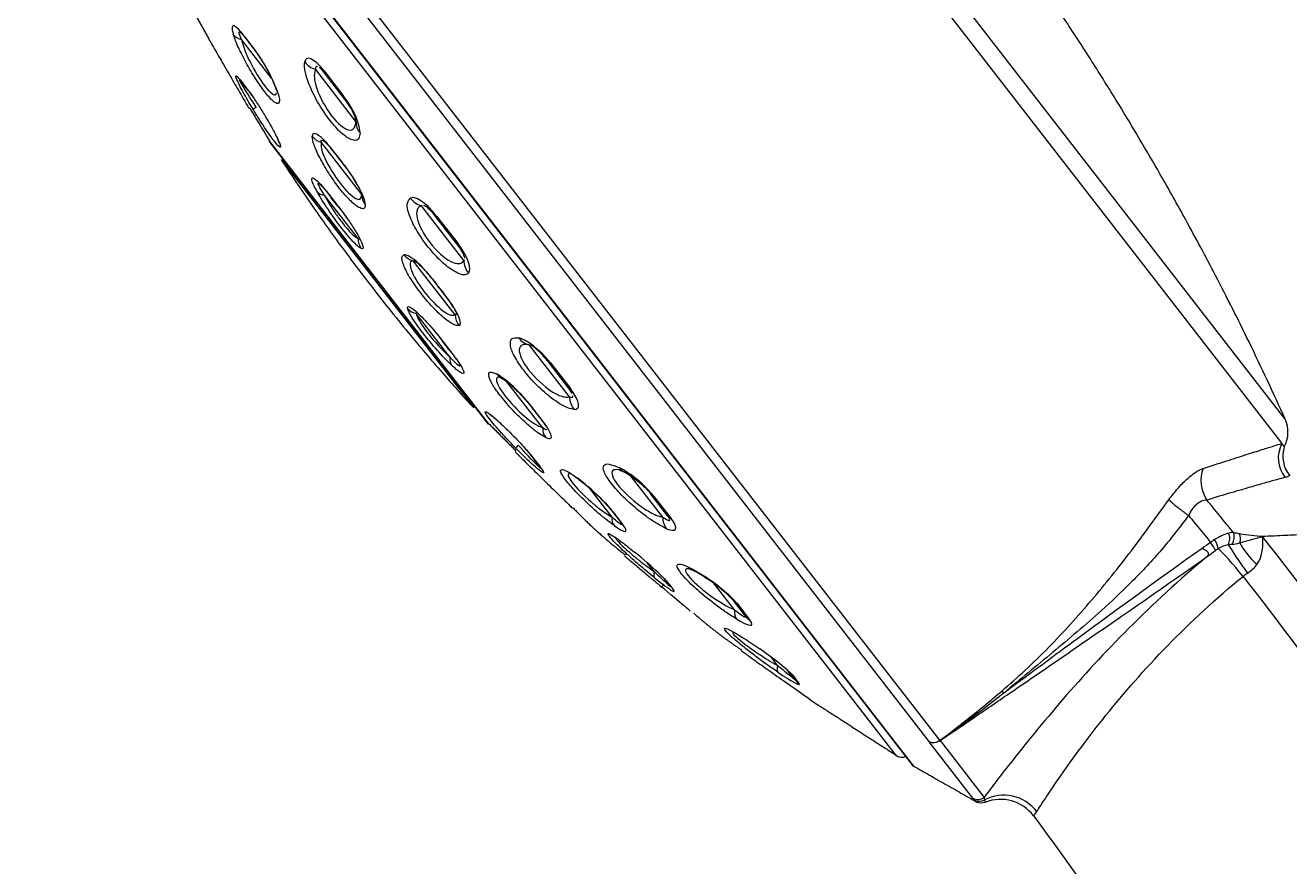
# Model space of a CAD drawing. Extents: x 1488 to 2842, y 0 to 992.
# Drawn here: x 2327 to 2388.6, y 604.9 to 645.9 of the extents above; entities that cross this region are included whole.
import ezdxf

# ---------------------------------------------------------------- set-up
doc = ezdxf.new("R2010")
doc.units = 0
doc.header["$LTSCALE"] = 10
doc.header["$MEASUREMENT"] = 0
doc.layers.add('1', color=7, linetype='CONTINUOUS')

msp = doc.modelspace()

# ---------------------------------------------------------------- linework, layer by layer
at = {"layer": '1', "color": 7, "linetype": 'Continuous', "lineweight": -3}
for p, q in [((2347.472, 678.002), (2388.178, 625.524)), ((2388.345, 626.702), (2348.773, 677.718)), ((2371.538, 611.096), (2327.218, 668.233)), ((2327.037, 667.713), (2371.007, 611.028)), ((2327.944, 664.393), (2349.101, 637.117)), ((2327.995, 664.293), (2370.175, 609.915)), ((2369.434, 610.337), (2328.219, 663.47)), ((2335.963, 645.18), (2335.965, 645.178)), ((2339.023, 643.29), (2337.563, 645.172)), ((2337.886, 645.097), (2337.868, 645.12)), ((2337.937, 644.995), (2337.919, 645.018)), ((2337.937, 644.995), (2337.959, 644.967)), ((2343.128, 641.183), (2341.168, 643.709)), ((2341.567, 643.656), (2342.544, 642.397)), ((2342.558, 642.298), (2341.592, 643.544)), ((2337.553, 643.131), (2337.753, 642.873)), ((2337.806, 642.79), (2337.607, 643.046)), ((2344.245, 633.35), (2338.908, 640.231)), ((2338.934, 640.193), (2349.553, 626.504)), ((2343.416, 637.627), (2341.444, 640.168)), ((2339.489, 639.33), (2348.855, 627.256)), ((2342.302, 639.403), (2342.28, 639.432)), ((2342.316, 639.35), (2342.294, 639.378)), ((2343.234, 635.486), (2341.586, 637.611)), ((2341.91, 637.514), (2342.235, 637.095)), ((2342.249, 637.061), (2341.927, 637.476)), ((2343.425, 637.477), (2343.418, 637.479)), ((2348.371, 634.423), (2346.31, 637.08)), ((2349.101, 637.117), (2370.259, 609.841)), ((2348.034, 635.239), (2347.018, 636.549)), ((2347.051, 636.586), (2348.078, 635.262)), ((2347.955, 631.775), (2345.914, 634.406)), ((2349.583, 626.469), (2344.245, 633.35)), ((2347.186, 633.072), (2347.163, 633.102)), ((2347.213, 633.072), (2347.191, 633.102)), ((2347.711, 629.715), (2346.063, 631.839)), ((2347.666, 630.079), (2347.344, 630.494)), ((2347.373, 630.471), (2347.698, 630.053)), ((2353.514, 627.793), (2351.554, 630.32)), ((2353.459, 628.245), (2352.493, 629.491)), ((2352.585, 629.452), (2353.561, 628.193)), ((2352.203, 626.299), (2350.472, 628.53)), ((2353.459, 628.245), (2353.525, 628.16)), ((2351.887, 627.011), (2351.867, 627.037)), ((2351.956, 626.958), (2351.935, 626.985)), ((2351.986, 624.509), (2351.787, 624.765)), ((2351.854, 624.694), (2352.055, 624.435)), ((2358.052, 621.942), (2356.469, 623.983)), ((2355.586, 621.938), (2354.456, 623.394)), ((2358.304, 621.999), (2357.482, 623.059)), ((2357.627, 622.952), (2358.458, 621.88)), ((2353.644, 622.386), (2353.643, 622.388)), ((2355.757, 622.022), (2355.772, 622.003)), ((2355.787, 621.983), (2355.772, 622.003)), ((2358.304, 621.999), (2358.309, 621.992)), ((2355.889, 621.888), (2355.873, 621.908)), ((2357.647, 619.28), (2357.303, 619.724)), ((2358.19, 618.886), (2358.349, 618.68)), ((2358.358, 618.669), (2358.349, 618.68)), ((2358.481, 618.546), (2358.473, 618.557)), ((2361.542, 617.443), (2360.526, 618.752)), ((2362.093, 617.114), (2361.496, 617.884)), ((2361.684, 617.721), (2362.288, 616.942)), ((2359.376, 617.39), (2359.383, 617.383)), ((2363.642, 614.736), (2363.324, 615.145)), ((2364.457, 614.067), (2364.143, 614.472)), ((2364.36, 614.272), (2364.677, 613.863)), ((2365.398, 612.933), (2365.391, 612.942)), ((2371.011, 611.026), (2371.007, 611.028)), ((2373.145, 608.274), (2371.011, 611.026)), ((2371.49, 611.059), (2371.495, 611.053)), ((2371.546, 611.077), (2373.687, 608.317)), ((2373.742, 608.078), (2373.742, 608.076))]:
    msp.add_line(p, q, dxfattribs=at)
for centre, radius, start, end in [((2339.329, 640.5), 0.5, 212.49849, 217.7995), ((2349.948, 626.81), 0.5, 217.7995, 223.10116), ((2386.978, 626.085), 1.5, 331.57168, 24.28369), ((2389.725, 624.91), 1.5, 162.11647, 219.10342), ((2369.693, 610.764), 0.5, 238.70103, 291.53692), ((2370.412, 610.099), 0.3, 217.7995, 239.28486), ((2374.492, 606.222), 2, 36.67825, 112.01392)]:
    msp.add_arc(centre, radius, start, end, dxfattribs=at)
at = {"layer": '1', "color": 7, "linetype": 'Continuous', "lineweight": -3, "extrusion": (-6.12323e-17, 7.4988e-33, -1)}
msp.add_arc((-2373.555, 608.54), 0.5, 247.98608, 298.57638, dxfattribs=at)
at = {"layer": '1', "color": 7, "linetype": 'Continuous', "lineweight": -3}
for centre, major_axis, ratio, start_param, end_param in [((2337.849, 645.803), (-0.763, -0.24), 0.790647, 0.258383, 0.955246), ((2336.665, 645.566), (-0.632, -0.49), 0.999814, 6.129539, 6.283185), ((2338.569, 645.485), (-0.632, -0.49), 0.601951, 6.04877, 6.283185), ((2341.458, 644.584), (-0.984, 0.179), 0.920519, 0.762673, 1.440702), ((2342.382, 644.157), (-0.79, -0.613), 0.336273, 5.969297, 6.283185), ((2338.239, 643.537), (0.632, 0.49), 0.820215, 2.987946, 3.141593), ((2338.438, 643.28), (-0.632, -0.49), 0.797517, 6.129539, 6.283185), ((2339.973, 643.066), (-0.759, -0.252), 0.768418, 6.253134, 6.575553), ((2343.349, 642.911), (0.79, 0.613), 0.281505, 2.827704, 3.141593), ((2338.785, 642.222), (-0.684, -0.414), 0.069588, 0.056778, 0.698233), ((2344.127, 641.144), (-0.998, 0.063), 0.898066, 0.027091, 0.70512), ((2341.655, 640.896), (-0.799, 0.038), 0.944594, 0.651641, 1.348505), ((2340.087, 640.543), (-0.748, -0.283), 0.920959, 6.24363, 6.510766), ((2342.926, 639.868), (0.632, 0.49), 0.274487, 2.907178, 3.141593), ((2342.948, 639.84), (-0.632, -0.49), 0.272839, 6.04877, 6.283185), ((2341.903, 638.202), (-0.698, -0.391), 0.638772, 0.144702, 0.786157), ((2342.559, 637.967), (0.632, 0.49), 0.327322, 2.987946, 3.141593), ((2344.215, 637.597), (-0.8, -0.014), 0.934499, 6.22356, 6.920424), ((2346.543, 638.029), (-0.51, 0.86), 0.956087, 1.665107, 2.343136), ((2342.881, 637.552), (-0.632, -0.49), 0.290596, 6.129539, 6.283185), ((2347.808, 637.162), (-0.79, -0.613), 0.028793, 5.969297, 6.283185), ((2344.011, 635.485), (0.359, 0.715), 0.963967, 2.019888, 2.661343), ((2348.824, 635.852), (0.79, 0.613), 0.028793, 3.141593, 3.455481), ((2346.087, 635.183), (-0.15, 0.786), 0.970968, 2.0263, 2.723163), ((2349.349, 634.412), (-0.706, 0.708), 0.956087, 0.798457, 1.476486), ((2347.795, 633.592), (0.632, 0.49), 0.091415, 3.141593, 3.376008), ((2347.818, 633.563), (-0.632, -0.49), 0.093121, 0, 0.234415), ((2346.255, 632.592), (-0.782, -0.17), 0.963967, 0.480249, 1.121705), ((2348.736, 631.767), (-0.263, 0.756), 0.974371, 1.233845, 1.930708), ((2351.765, 631.297), (0.188, 0.982), 0.898066, 2.436473, 3.114501), ((2347.976, 630.984), (0.632, 0.49), 0.290596, 3.141593, 3.295239), ((2348.298, 630.569), (-0.632, -0.49), 0.327322, 0, 0.153647), ((2348.363, 629.874), (0.552, 0.579), 0.638772, 2.355436, 2.996891), ((2353.283, 630.104), (-0.79, -0.613), 0.281505, 0, 0.313888), ((2350.545, 629.436), (0.363, 0.713), 0.866208, 2.726411, 3.118255), ((2354.249, 628.858), (0.79, 0.613), 0.336273, 3.141593, 3.455481), ((2354.434, 627.857), (0.071, 0.997), 0.920519, 1.700891, 2.378919), ((2350.178, 627.534), (0.46, 0.655), 0.920959, 2.914012, 3.198367), ((2352.499, 627.527), (0.632, 0.49), 0.444971, 3.141593, 3.376008), ((2352.52, 627.501), (-0.632, -0.49), 0.446505, 0, 0.234415), ((2352.927, 626.365), (0.341, 0.724), 0.882649, 2.049803, 2.746667), ((2351.481, 625.854), (0.572, 0.56), 0.069588, 2.443359, 3.084815), ((2389.492, 624.816), (0.421, -1.44), 0.990409, 3.938422, 5.107345), ((2352.419, 625.255), (0.632, 0.49), 0.797517, 3.141593, 3.295239), ((2352.618, 624.999), (-0.632, -0.49), 0.820215, 0, 0.153647), ((2354.427, 624.431), (0.47, 0.647), 0.644461, 2.929366, 3.225859), ((2356.613, 625.047), (0.439, 0.899), 0.752136, 2.751698, 3.1274), ((2385.529, 623.6), (0.449, -1.431), 0.845009, 3.953017, 5.044547), ((2358.272, 623.672), (-0.79, -0.613), 0.564247, 0, 0.313888), ((2354.192, 622.969), (0.632, 0.49), 0.999814, 3.141593, 3.295239), ((2356.404, 622.493), (0.632, 0.49), 0.738431, 3.141593, 3.376008), ((2359.094, 622.612), (0.79, 0.613), 0.610836, 3.141593, 3.455481), ((2356.22, 622.12), (0.464, 0.651), 0.67172, 2.272821, 2.969684), ((2356.419, 622.474), (-0.632, -0.49), 0.739586, 0, 0.234415), ((2358.883, 622.12), (0.4, 0.917), 0.794845, 2.089679, 2.767708), ((2384.814, 620.772), (0.25, -0.433), 0.241791, 0.465728, 1.609611), ((2385.311, 620.939), (0.022, -0.5), 0.658101, 0.827819, 2.023829), ((2385.486, 620.925), (-0.108, -0.488), 0.728057, 1.102948, 2.311081), ((2385.784, 620.856), (-0.086, -0.493), 0.754515, 1.387842, 2.281452), ((2386.168, 618.974), (-1.26, 1.553), 0.07539, 4.709308, 5.830934), ((2386.595, 619.302), (-1.171, 1.621), 0.059104, 0.58893, 1.575202), ((2387.533, 620.088), (-1.467, 1.359), 0.361279, 0.764358, 1.515616), ((2358.17, 619.605), (0.503, 0.622), 0.370072, 2.384959, 3.081822), ((2360.613, 619.89), (0.531, 0.847), 0.532582, 2.913526, 3.209486), ((2358.516, 619.16), (0.513, 0.614), 0.018443, 2.467967, 3.16483), ((2358.516, 619.16), (0.513, 0.614), 0.018443, 2.467967, 3.16483), ((2358.981, 619.17), (0.632, 0.49), 0.932162, 3.141593, 3.376008), ((2358.99, 619.16), (-0.632, -0.49), 0.932781, 0, 0.234415), ((2362.286, 618.497), (-0.79, -0.613), 0.791757, 0, 0.313888), ((2362.262, 617.764), (0.516, 0.857), 0.591366, 2.274383, 2.952412), ((2362.883, 617.727), (0.79, 0.613), 0.825606, 3.141593, 3.455481), ((2364.24, 615.215), (0.563, 0.827), 0.329999, 2.392717, 3.070746), ((2364.933, 615.085), (-0.79, -0.613), 0.941765, 0, 0.313888), ((2365.247, 614.68), (0.79, 0.613), 0.95956, 3.141593, 3.455481), ((2364.623, 614.721), (0.578, 0.816), 0.03633, 2.96891, 3.166156), ((2372.856, 611.925), (0.095, -0.121), 0.06588, 3.583979, 4.233587), ((2371.259, 611.451), (-0.395, -0.306), 0.902957, 0.411505, 1.57674), ((2371.262, 611.45), (-0.395, -0.306), 0.902957, 0.411549, 1.45248), ((2340.618, 650.42), (43.775, 33.955), 0.902958, 4.717243, 4.718332), ((2374.694, 606.461), (-1.615, 1.179), 0.972943, 4.421123, 5.84877), ((2373.385, 608.712), (0.395, 0.306), 0.995323, 3.553142, 4.703662), ((2373.466, 608.625), (0.344, 0.362), 0.994828, 3.402967, 4.41939)]:
    msp.add_ellipse(centre, major_axis=major_axis, ratio=ratio, start_param=start_param, end_param=end_param, dxfattribs=at)
for points, knots in [([(2388.345, 626.702), (2387.776, 627.964), (2386.675, 630.309), (2385.048, 633.537), (2383.598, 636.247), (2382.352, 638.467), (2381.261, 640.338), (2380.18, 642.131), (2379.021, 643.988), (2377.692, 646.042), (2376.098, 648.409), (2374.055, 651.298), (2372.474, 653.405), (2371.582, 654.555)], [0, 0, 0, 0, 0.127492, 0.238457, 0.332806, 0.410489, 0.472843, 0.532186, 0.603305, 0.674314, 0.75745, 0.866048, 1, 1, 1, 1]), ([(2337.868, 645.12), (2337.739, 645.286), (2337.609, 645.455), (2337.38, 645.711), (2337.283, 645.796), (2337.079, 645.889), (2337.062, 645.728), (2337.159, 645.418)], [0, 0, 0, 0, 0.25, 0.25, 0.5, 0.5, 1, 1, 1, 1]), ([(2339.301, 642.656), (2339.337, 642.538), (2339.406, 642.309), (2339.408, 642.11), (2339.321, 642.027), (2339.107, 642.13), (2338.702, 642.593), (2338.233, 643.257), (2337.778, 644.037), (2337.374, 644.823), (2337.232, 645.217), (2337.159, 645.418)], [0, 0, 0, 0, 0.087607, 0.169371, 0.250856, 0.377447, 0.501128, 0.621802, 0.747777, 0.872041, 1, 1, 1, 1]), ([(2337.563, 645.172), (2337.451, 645.408), (2337.406, 645.557), (2337.462, 645.546), (2337.468, 645.543), (2337.475, 645.539)], [0, 0, 0, 0, 0.910021, 0.910021, 1, 1, 1, 1]), ([(2337.475, 645.539), (2337.504, 645.523), (2337.548, 645.48), (2337.686, 645.32), (2337.791, 645.184), (2337.919, 645.018)], [0, 0, 0, 0, 0.445139, 0.445139, 1, 1, 1, 1]), ([(2335.965, 645.178), (2335.977, 645.159), (2336, 645.123), (2336.176, 644.824), (2336.485, 644.292), (2336.855, 643.654), (2337.186, 643.084), (2337.332, 642.831), (2337.404, 642.707)], [0, 0, 0, 0, 0.178327, 0.339125, 0.500023, 0.752204, 0.878517, 1, 1, 1, 1]), ([(2337.563, 645.172), (2337.584, 645.079), (2337.652, 644.784), (2337.991, 643.972), (2338.462, 643.204), (2338.919, 642.614), (2339.18, 642.406), (2339.258, 642.527), (2339.265, 642.576)], [0, 0, 0, 0, 0.097099, 0.305185, 0.602436, 0.603236, 0.900981, 1, 1, 1, 1]), ([(2339.301, 642.656), (2339.194, 642.98), (2338.973, 643.447), (2338.571, 644.137), (2338.427, 644.362), (2338.147, 644.761), (2338.016, 644.929), (2337.886, 645.097)], [0, 0, 0, 0, 0.5, 0.5, 0.75, 0.75, 1, 1, 1, 1]), ([(2337.921, 645.018), (2338.049, 644.861), (2338.241, 644.602), (2338.509, 644.207), (2338.695, 643.908), (2338.862, 643.61), (2339.056, 643.227), (2339.158, 642.98), (2339.208, 642.83)], [0, 0, 0, 0, 0.266623, 0.392615, 0.515594, 0.636826, 0.757699, 1, 1, 1, 1]), ([(2343.33, 640.611), (2343.316, 640.52), (2343.288, 640.345), (2343.134, 640.246), (2342.864, 640.291), (2342.444, 640.556), (2341.857, 641.216), (2341.287, 642.046), (2340.875, 642.885), (2340.617, 643.633), (2340.628, 643.933), (2340.633, 644.088)], [0, 0, 0, 0, 0.087456, 0.169153, 0.25014, 0.377375, 0.499739, 0.622279, 0.749894, 0.871256, 1, 1, 1, 1]), ([(2341.168, 643.709), (2341.151, 643.674), (2341.104, 643.576), (2341.088, 643.296), (2341.215, 642.644), (2341.646, 641.844), (2342.24, 641.078), (2342.738, 640.681), (2343.022, 640.804), (2343.109, 640.992), (2343.123, 641.132), (2343.128, 641.183)], [0, 0, 0, 0, 0.046355, 0.127416, 0.254336, 0.50001, 0.500136, 0.746142, 0.872777, 0.954138, 1, 1, 1, 1]), ([(2341.257, 643.862), (2341.211, 643.878), (2341.16, 643.858), (2341.165, 643.752), (2341.168, 643.709)], [0, 0, 0, 0, 0.602963, 1, 1, 1, 1]), ([(2341.592, 643.544), (2341.536, 643.612), (2341.451, 643.715), (2341.38, 643.781), (2341.358, 643.799)], [0, 0, 0, 0, 0.664787, 1, 1, 1, 1]), ([(2338.103, 641.806), (2338.022, 641.942), (2337.853, 642.223), (2337.56, 642.746), (2337.29, 643.277), (2337.241, 643.509), (2337.446, 643.261), (2337.553, 643.131)], [0, 0, 0, 0, 0.121003, 0.24993, 0.500418, 0.740079, 1, 1, 1, 1]), ([(2338.279, 641.874), (2337.996, 642.301), (2337.723, 642.734), (2337.498, 643.12), (2337.455, 643.202), (2337.459, 643.231), (2337.508, 643.174), (2337.607, 643.046)], [0, 0, 0, 0, 0.5, 0.5, 0.75, 0.75, 1, 1, 1, 1]), ([(2337.404, 642.707), (2337.481, 642.574), (2337.632, 642.313), (2337.85, 641.936), (2337.918, 641.819), (2337.918, 641.819), (2337.918, 641.819)], [0, 0, 0, 0, 0.26018, 0.505794, 0.999067, 1, 1, 1, 1]), ([(2337.753, 642.873), (2337.848, 642.747), (2338.029, 642.507), (2338.377, 641.987), (2338.785, 641.328), (2339.121, 640.734), (2339.332, 640.317), (2339.389, 640.179), (2339.417, 640.112)], [0, 0, 0, 0, 0.178327, 0.339125, 0.500023, 0.752204, 0.878517, 1, 1, 1, 1]), ([(2337.791, 642.81), (2337.855, 642.727), (2337.99, 642.547), (2338.148, 642.324), (2338.226, 642.209)], [0, 0, 0, 0, 0.515527, 1, 1, 1, 1]), ([(2339.417, 640.112), (2339.437, 640.052), (2339.476, 639.936), (2339.43, 639.9), (2339.19, 640.159), (2338.778, 640.74), (2338.396, 641.328), (2338.203, 641.644), (2338.103, 641.806)], [0, 0, 0, 0, 0.130106, 0.252927, 0.499594, 0.746402, 0.869479, 1, 1, 1, 1]), ([(2343.128, 641.183), (2343.125, 641.225), (2343.12, 641.332), (2343.006, 641.613), (2342.802, 641.969), (2342.63, 642.201), (2342.558, 642.298)], [0, 0, 0, 0, 0.200427, 0.49953, 0.790892, 1, 1, 1, 1]), ([(2339.236, 640.503), (2339.236, 640.503), (2339.275, 640.421), (2339.305, 640.351), (2339.328, 640.292)], [0, 0, 0, 0, 0.000115, 1, 1, 1, 1]), ([(2342.28, 639.432), (2342.126, 639.631), (2341.967, 639.836), (2341.662, 640.19), (2341.517, 640.338), (2341.153, 640.637), (2341.007, 640.642), (2340.998, 640.468)], [0, 0, 0, 0, 0.25, 0.25, 0.5, 0.5, 1, 1, 1, 1]), ([(2343.58, 637.14), (2343.573, 637.076), (2343.561, 636.952), (2343.43, 636.925), (2343.191, 637.038), (2342.813, 637.352), (2342.286, 637.973), (2341.761, 638.709), (2341.346, 639.437), (2341.041, 640.096), (2341.013, 640.343), (2340.998, 640.468)], [0, 0, 0, 0, 0.087607, 0.169371, 0.250856, 0.377447, 0.501128, 0.621802, 0.747777, 0.872041, 1, 1, 1, 1]), ([(2341.444, 640.168), (2341.436, 640.113), (2341.41, 639.94), (2341.609, 639.307), (2342.082, 638.537), (2342.633, 637.826), (2343.039, 637.436), (2343.358, 637.367), (2343.393, 637.528), (2343.416, 637.627)], [0, 0, 0, 0, 0.080562, 0.253207, 0.499831, 0.500495, 0.747529, 0.843295, 1, 1, 1, 1]), ([(2341.49, 640.283), (2341.517, 640.273), (2341.554, 640.247), (2341.672, 640.142), (2341.766, 640.04), (2341.999, 639.759), (2342.139, 639.578), (2342.294, 639.378)], [0, 0, 0, 0, 0.248031, 0.248031, 0.624016, 0.624016, 1, 1, 1, 1]), ([(2339.489, 639.33), (2340.032, 638.498), (2341.064, 636.971), (2342.554, 634.901), (2343.494, 633.661), (2343.927, 633.103)], [0, 0, 0, 0, 0.389678, 0.722924, 1, 1, 1, 1]), ([(2343.58, 637.14), (2343.576, 637.33), (2343.435, 637.695), (2343.069, 638.337), (2342.924, 638.564), (2342.616, 638.999), (2342.459, 639.201), (2342.302, 639.403)], [0, 0, 0, 0, 0.5, 0.5, 0.75, 0.75, 1, 1, 1, 1]), ([(2342.316, 639.35), (2342.474, 639.146), (2342.628, 638.948), (2342.903, 638.575), (2343.022, 638.401), (2343.121, 638.244), (2343.124, 638.24), (2343.127, 638.235)], [0, 0, 0, 0, 0.492929, 0.492929, 0.985859, 0.985859, 1, 1, 1, 1]), ([(2341.248, 637.751), (2341.193, 637.853), (2341.08, 638.064), (2340.962, 638.36), (2340.979, 638.521), (2341.33, 638.238), (2341.711, 637.762), (2341.91, 637.514)], [0, 0, 0, 0, 0.121003, 0.24993, 0.500418, 0.740079, 1, 1, 1, 1]), ([(2341.306, 638.192), (2341.336, 638.179), (2341.397, 638.122), (2341.595, 637.899), (2341.745, 637.711), (2341.927, 637.476)], [0, 0, 0, 0, 0.462834, 0.462834, 1, 1, 1, 1]), ([(2343.374, 635.011), (2343.322, 635.043), (2343.222, 635.106), (2342.912, 635.411), (2342.402, 636.018), (2341.856, 636.771), (2341.474, 637.359), (2341.325, 637.618), (2341.248, 637.751)], [0, 0, 0, 0, 0.130106, 0.252927, 0.499594, 0.746402, 0.869479, 1, 1, 1, 1]), ([(2341.586, 637.611), (2341.666, 637.463), (2341.82, 637.178), (2342.14, 636.693), (2342.512, 636.181), (2342.952, 635.667), (2343.137, 635.549), (2343.234, 635.486)], [0, 0, 0, 0, 0.179168, 0.347393, 0.501625, 0.737142, 1, 1, 1, 1]), ([(2348.608, 633.807), (2348.552, 633.77), (2348.443, 633.699), (2348.168, 633.756), (2347.769, 633.968), (2347.222, 634.396), (2346.778, 634.904), (2346.383, 635.413), (2346, 635.971), (2345.689, 636.681), (2345.575, 637.241), (2345.706, 637.387), (2345.773, 637.462)], [0, 0, 0, 0, 0.087458, 0.169158, 0.250147, 0.37738, 0.499751, 0.500394, 0.622942, 0.750385, 0.871489, 1, 1, 1, 1]), ([(2342.235, 637.095), (2342.376, 636.91), (2342.643, 636.558), (2343.017, 636.004), (2343.344, 635.451), (2343.487, 635.105), (2343.472, 634.979), (2343.406, 635), (2343.374, 635.011)], [0, 0, 0, 0, 0.178327, 0.339125, 0.500023, 0.752204, 0.878517, 1, 1, 1, 1]), ([(2346.31, 637.08), (2346.276, 637.066), (2346.182, 637.029), (2346.074, 636.868), (2346.054, 636.405), (2346.424, 635.684), (2347.048, 634.879), (2347.656, 634.341), (2348.108, 634.247), (2348.291, 634.311), (2348.35, 634.393), (2348.371, 634.423)], [0, 0, 0, 0, 0.046355, 0.127416, 0.254336, 0.50001, 0.500136, 0.746142, 0.872777, 0.954138, 1, 1, 1, 1]), ([(2347.018, 636.549), (2346.948, 636.635), (2346.781, 636.839), (2346.579, 637.021), (2346.47, 637.085), (2346.434, 637.098)], [0, 0, 0, 0, 0.303083, 0.72806, 1, 1, 1, 1]), ([(2348.42, 634.539), (2348.415, 634.577), (2348.381, 634.698), (2348.256, 634.938), (2348.099, 635.151), (2348.034, 635.239)], [0, 0, 0, 0, 0.269795, 0.694903, 1, 1, 1, 1]), ([(2348.14, 631.261), (2348.088, 631.257), (2347.986, 631.247), (2347.726, 631.386), (2347.356, 631.669), (2346.854, 632.143), (2346.243, 632.868), (2345.685, 633.662), (2345.414, 634.242), (2345.328, 634.617), (2345.421, 634.677), (2345.468, 634.707)], [0, 0, 0, 0, 0.087565, 0.16929, 0.250736, 0.377265, 0.500887, 0.639925, 0.78603, 0.891403, 1, 1, 1, 1]), ([(2347.191, 633.102), (2347.03, 633.308), (2346.865, 633.522), (2346.523, 633.924), (2346.347, 634.112), (2345.86, 634.569), (2345.592, 634.731), (2345.468, 634.707)], [0, 0, 0, 0, 0.25, 0.25, 0.5, 0.5, 1, 1, 1, 1]), ([(2345.914, 634.406), (2345.872, 634.394), (2345.742, 634.355), (2345.751, 633.968), (2346.151, 633.291), (2346.722, 632.555), (2347.217, 632.05), (2347.725, 631.737), (2347.867, 631.761), (2347.955, 631.775)], [0, 0, 0, 0, 0.080562, 0.253207, 0.499831, 0.500495, 0.747529, 0.843295, 1, 1, 1, 1]), ([(2345.956, 634.408), (2346.026, 634.389), (2346.153, 634.292), (2346.436, 634.001), (2346.563, 633.856), (2346.845, 633.511), (2347.001, 633.31), (2347.163, 633.102)], [0, 0, 0, 0, 0.443294, 0.443294, 0.721647, 0.721647, 1, 1, 1, 1]), ([(2343.927, 633.103), (2344.533, 632.321), (2345.683, 630.885), (2347.335, 628.942), (2348.375, 627.78), (2348.855, 627.256)], [0, 0, 0, 0, 0.388064, 0.721562, 1, 1, 1, 1]), ([(2347.186, 633.072), (2347.348, 632.862), (2347.496, 632.672), (2347.74, 632.339), (2347.834, 632.198), (2347.971, 631.962), (2348.006, 631.874), (2348.008, 631.824)], [0, 0, 0, 0, 0.320135, 0.320135, 0.64027, 0.64027, 1, 1, 1, 1]), ([(2348.14, 631.261), (2348.253, 631.301), (2348.222, 631.523), (2347.954, 632.04), (2347.829, 632.24), (2347.538, 632.655), (2347.376, 632.863), (2347.213, 633.072)], [0, 0, 0, 0, 0.5, 0.5, 0.75, 0.75, 1, 1, 1, 1]), ([(2345.637, 632.093), (2345.636, 632.126), (2345.633, 632.194), (2345.762, 632.171), (2346.093, 631.928), (2346.741, 631.262), (2347.157, 630.742), (2347.373, 630.471)], [0, 0, 0, 0, 0.121003, 0.24993, 0.500418, 0.740079, 1, 1, 1, 1]), ([(2347.763, 629.352), (2347.653, 629.46), (2347.44, 629.668), (2346.967, 630.183), (2346.373, 630.899), (2345.91, 631.545), (2345.692, 631.922), (2345.656, 632.035), (2345.637, 632.093)], [0, 0, 0, 0, 0.130106, 0.252927, 0.499594, 0.746402, 0.869479, 1, 1, 1, 1]), ([(2346.063, 631.839), (2346.08, 631.773), (2346.113, 631.643), (2346.328, 631.293), (2346.659, 630.834), (2347.17, 630.229), (2347.524, 629.892), (2347.711, 629.715)], [0, 0, 0, 0, 0.179168, 0.347393, 0.501625, 0.737142, 1, 1, 1, 1]), ([(2353.748, 627.181), (2353.65, 627.198), (2353.46, 627.231), (2353.077, 627.428), (2352.574, 627.774), (2351.937, 628.317), (2351.276, 629.073), (2350.779, 629.809), (2350.608, 630.338), (2350.669, 630.674), (2350.921, 630.663), (2351.051, 630.658)], [0, 0, 0, 0, 0.087456, 0.169153, 0.25014, 0.377375, 0.499739, 0.622279, 0.749894, 0.871256, 1, 1, 1, 1]), ([(2347.666, 630.079), (2347.847, 629.845), (2347.991, 629.654), (2348.158, 629.407), (2348.198, 629.333), (2348.204, 629.299)], [0, 0, 0, 0, 0.538648, 0.538648, 1, 1, 1, 1]), ([(2347.698, 630.053), (2347.83, 629.878), (2348.081, 629.547), (2348.325, 629.161), (2348.42, 628.906), (2348.287, 628.917), (2348.025, 629.111), (2347.849, 629.273), (2347.763, 629.352)], [0, 0, 0, 0, 0.178327, 0.339125, 0.500023, 0.752204, 0.878517, 1, 1, 1, 1]), ([(2351.554, 630.32), (2351.503, 630.328), (2351.364, 630.349), (2351.16, 630.311), (2350.972, 630.066), (2351.232, 629.484), (2351.826, 628.719), (2352.495, 628.103), (2353.095, 627.818), (2353.37, 627.764), (2353.476, 627.785), (2353.514, 627.793)], [0, 0, 0, 0, 0.046355, 0.127416, 0.254336, 0.50001, 0.500136, 0.746142, 0.872777, 0.954138, 1, 1, 1, 1]), ([(2352.493, 629.491), (2352.417, 629.584), (2352.235, 629.808), (2351.94, 630.096), (2351.721, 630.257), (2351.629, 630.294), (2351.604, 630.303)], [0, 0, 0, 0, 0.226858, 0.544954, 0.873301, 1, 1, 1, 1]), ([(2352.366, 625.813), (2352.27, 625.865), (2352.084, 625.964), (2351.718, 626.24), (2351.253, 626.644), (2350.683, 627.206), (2350.12, 627.873), (2349.705, 628.468), (2349.562, 628.844), (2349.609, 629.05), (2349.844, 628.957), (2349.964, 628.91)], [0, 0, 0, 0, 0.087607, 0.169371, 0.250856, 0.377447, 0.501128, 0.621802, 0.747777, 0.872041, 1, 1, 1, 1]), ([(2351.935, 626.985), (2351.791, 627.171), (2351.642, 627.364), (2351.305, 627.758), (2351.119, 627.959), (2350.565, 628.503), (2350.2, 628.79), (2349.964, 628.91)], [0, 0, 0, 0, 0.25, 0.25, 0.5, 0.5, 1, 1, 1, 1]), ([(2350.118, 628.743), (2350.015, 628.756), (2349.869, 628.651), (2350.119, 628.175), (2350.633, 627.513), (2351.158, 626.969), (2351.811, 626.47), (2352.053, 626.364), (2352.203, 626.299)], [0, 0, 0, 0, 0.169733, 0.443924, 0.444662, 0.719309, 0.825779, 1, 1, 1, 1]), ([(2350.211, 628.722), (2350.193, 628.727), (2350.161, 628.736), (2350.131, 628.742), (2350.118, 628.743)], [0, 0, 0, 0, 0.513755, 1, 1, 1, 1]), ([(2350.162, 628.734), (2350.266, 628.68), (2350.444, 628.559), (2350.731, 628.315), (2350.961, 628.096), (2351.199, 627.848), (2351.523, 627.48), (2351.742, 627.207), (2351.881, 627.021)], [0, 0, 0, 0, 0.239123, 0.359362, 0.480082, 0.603088, 0.729915, 1, 1, 1, 1]), ([(2353.649, 627.955), (2353.636, 627.98), (2353.59, 628.065), (2353.511, 628.173), (2353.459, 628.245)], [0, 0, 0, 0, 0.333837, 1, 1, 1, 1]), ([(2351.113, 627.965), (2351.212, 627.852), (2351.317, 627.73), (2351.57, 627.42), (2351.721, 627.225), (2351.867, 627.037)], [0, 0, 0, 0, 0.417864, 0.417864, 1, 1, 1, 1]), ([(2353.514, 627.793), (2353.555, 627.78), (2353.656, 627.748), (2353.688, 627.793), (2353.684, 627.841)], [0, 0, 0, 0, 0.401743, 1, 1, 1, 1]), ([(2350.908, 625.298), (2350.776, 625.434), (2350.519, 625.699), (2350.045, 626.215), (2349.584, 626.759), (2349.392, 627.057), (2349.438, 627.092), (2349.541, 627.026), (2349.594, 626.992)], [0, 0, 0, 0, 0.130106, 0.252927, 0.499594, 0.746402, 0.869479, 1, 1, 1, 1]), ([(2349.594, 626.992), (2349.652, 626.948), (2349.773, 626.857), (2350.127, 626.545), (2350.679, 626.016), (2351.408, 625.245), (2351.702, 624.883), (2351.854, 624.694)], [0, 0, 0, 0, 0.121003, 0.24993, 0.500418, 0.740079, 1, 1, 1, 1]), ([(2351.887, 627.011), (2352.033, 626.823), (2352.156, 626.665), (2352.297, 626.468), (2352.337, 626.406), (2352.366, 626.357)], [0, 0, 0, 0, 0.629153, 0.629153, 1, 1, 1, 1]), ([(2352.366, 625.813), (2352.593, 625.706), (2352.688, 625.765), (2352.565, 626.096), (2352.48, 626.245), (2352.246, 626.584), (2352.101, 626.771), (2351.956, 626.958)], [0, 0, 0, 0, 0.5, 0.5, 0.75, 0.75, 1, 1, 1, 1]), ([(2349.746, 626.861), (2349.798, 626.825), (2349.858, 626.778), (2349.928, 626.72), (2349.928, 626.72)], [0, 0, 0, 0, 0.999956, 1, 1, 1, 1]), ([(2350.875, 625.115), (2350.875, 625.115), (2350.971, 625.022), (2351.281, 624.716), (2351.497, 624.505), (2351.607, 624.396)], [0, 0, 0, 0, 0.492595, 0.738852, 1, 1, 1, 1]), ([(2352.055, 624.435), (2352.128, 624.338), (2352.265, 624.153), (2352.273, 624.072), (2352.076, 624.193), (2351.687, 624.534), (2351.25, 624.952), (2351.021, 625.184), (2350.908, 625.298)], [0, 0, 0, 0, 0.178327, 0.339125, 0.500023, 0.752204, 0.878517, 1, 1, 1, 1]), ([(2351.986, 624.509), (2352.084, 624.382), (2352.128, 624.32), (2352.099, 624.323), (2352.03, 624.385), (2351.715, 624.697), (2351.36, 625.072), (2351.018, 625.451)], [0, 0, 0, 0, 0.25, 0.25, 0.5, 0.5, 1, 1, 1, 1]), ([(2351.329, 625.317), (2351.421, 625.212), (2351.597, 625.004), (2351.738, 624.829), (2351.803, 624.746)], [0, 0, 0, 0, 0.481906, 1, 1, 1, 1]), ([(2384.343, 624.31), (2384.738, 624.438), (2385.519, 624.689), (2386.47, 624.992), (2387.236, 625.234), (2387.824, 625.417), (2388.06, 625.489), (2388.178, 625.524)], [0, 0, 0, 0, 0.208256, 0.411317, 0.610219, 0.806062, 1, 1, 1, 1]), ([(2358.245, 621.383), (2358.11, 621.448), (2357.849, 621.574), (2357.38, 621.88), (2356.808, 622.315), (2356.133, 622.908), (2355.524, 623.596), (2355.147, 624.178), (2355.15, 624.482), (2355.4, 624.575), (2355.764, 624.42), (2355.951, 624.341)], [0, 0, 0, 0, 0.087456, 0.169153, 0.25014, 0.377375, 0.499739, 0.622279, 0.749894, 0.871256, 1, 1, 1, 1]), ([(2351.607, 624.396), (2351.709, 624.297), (2351.918, 624.091), (2352.389, 623.629), (2352.985, 623.043), (2353.548, 622.487), (2353.61, 622.422), (2353.643, 622.388)], [0, 0, 0, 0, 0.121003, 0.24993, 0.500418, 0.740079, 1, 1, 1, 1]), ([(2355.687, 621.532), (2355.556, 621.629), (2355.301, 621.816), (2354.866, 622.182), (2354.356, 622.644), (2353.784, 623.208), (2353.313, 623.757), (2353.048, 624.157), (2353.101, 624.282), (2353.353, 624.223), (2353.702, 623.984), (2353.879, 623.863)], [0, 0, 0, 0, 0.087607, 0.169371, 0.250856, 0.377447, 0.501128, 0.621802, 0.747777, 0.872041, 1, 1, 1, 1]), ([(2353.566, 624.047), (2353.543, 624.052), (2353.397, 624.059), (2353.451, 623.88), (2353.838, 623.381), (2354.332, 622.877), (2355.062, 622.278), (2355.385, 622.068), (2355.586, 621.938)], [0, 0, 0, 0, 0.048852, 0.362963, 0.363809, 0.678442, 0.800414, 1, 1, 1, 1]), ([(2355.873, 621.908), (2355.764, 622.048), (2355.652, 622.194), (2355.364, 622.526), (2355.191, 622.71), (2354.632, 623.26), (2354.207, 623.624), (2353.879, 623.863)], [0, 0, 0, 0, 0.25, 0.25, 0.5, 0.5, 1, 1, 1, 1]), ([(2355.911, 624.243), (2355.782, 624.264), (2355.486, 624.246), (2355.601, 623.853), (2356.106, 623.201), (2356.782, 622.576), (2357.494, 622.147), (2357.848, 621.99), (2357.998, 621.955), (2358.052, 621.942)], [0, 0, 0, 0, 0.14528, 0.426884, 0.427029, 0.709015, 0.854171, 0.947431, 1, 1, 1, 1]), ([(2355.997, 624.226), (2355.967, 624.233), (2355.939, 624.238), (2355.911, 624.243), (2355.911, 624.243)], [0, 0, 0, 0, 0.993424, 1, 1, 1, 1]), ([(2356.158, 624.156), (2356.261, 624.106), (2356.474, 623.98), (2356.836, 623.713), (2357.203, 623.381), (2357.411, 623.149), (2357.511, 623.026)], [0, 0, 0, 0, 0.252254, 0.50235, 0.747913, 1, 1, 1, 1]), ([(2382.683, 622.79), (2382.822, 622.975), (2383.1, 623.342), (2383.543, 623.793), (2383.974, 624.148), (2384.221, 624.256), (2384.343, 624.31)], [0, 0, 0, 0, 0.255199, 0.507298, 0.755172, 1, 1, 1, 1]), ([(2388.338, 623.877), (2388.226, 623.847), (2387.999, 623.785), (2387.433, 623.63), (2386.68, 623.416), (2385.728, 623.137), (2384.936, 622.897), (2384.532, 622.775)], [0, 0, 0, 0, 0.186365, 0.379415, 0.579269, 0.786065, 1, 1, 1, 1]), ([(2388.561, 623.964), (2388.553, 623.958), (2388.538, 623.946), (2388.405, 623.9), (2388.338, 623.877)], [0, 0, 0, 0, 0.499971, 1, 1, 1, 1]), ([(2353.985, 623.766), (2354.141, 623.652), (2354.382, 623.46), (2354.726, 623.155), (2354.978, 622.913), (2355.218, 622.666), (2355.516, 622.332), (2355.694, 622.113), (2355.794, 621.977)], [0, 0, 0, 0, 0.244402, 0.365804, 0.486757, 0.609126, 0.734486, 1, 1, 1, 1]), ([(2355.266, 622.633), (2355.312, 622.579), (2355.357, 622.525), (2355.536, 622.307), (2355.662, 622.145), (2355.772, 622.003)], [0, 0, 0, 0, 0.247307, 0.247307, 1, 1, 1, 1]), ([(2374.566, 613.501), (2374.938, 613.826), (2375.715, 614.503), (2377.19, 615.951), (2378.595, 617.498), (2379.909, 619.092), (2381.179, 620.713), (2382.082, 621.959), (2382.683, 622.79)], [0, 0, 0, 0, 0.120079, 0.250381, 0.501072, 0.626288, 0.751115, 1, 1, 1, 1]), ([(2384.532, 622.775), (2384.448, 622.764), (2384.288, 622.743), (2384.031, 622.585), (2383.803, 622.343), (2383.695, 622.132), (2383.641, 622.024)], [0, 0, 0, 0, 0.274281, 0.516803, 0.755173, 1, 1, 1, 1]), ([(2385.821, 621.196), (2385.71, 621.333), (2385.6, 621.47), (2385.275, 621.87), (2385.06, 622.134), (2384.74, 622.523), (2384.637, 622.649), (2384.532, 622.775)], [0, 0, 0, 0, 0.259237, 0.259237, 0.759351, 0.759351, 1, 1, 1, 1]), ([(2358.052, 621.942), (2358.113, 621.904), (2358.263, 621.81), (2358.4, 621.768), (2358.419, 621.836), (2358.338, 621.951), (2358.304, 621.999)], [0, 0, 0, 0, 0.200427, 0.49953, 0.790892, 1, 1, 1, 1]), ([(2383.641, 622.024), (2383.184, 621.425), (2382.304, 620.271), (2380.853, 618.758), (2379.498, 617.481), (2378.229, 616.373), (2377.037, 615.371), (2375.838, 614.384), (2375.047, 613.72), (2374.651, 613.388)], [0, 0, 0, 0, 0.180769, 0.347878, 0.502293, 0.627441, 0.75204, 0.876133, 1, 1, 1, 1]), ([(2383.641, 622.024), (2383.742, 621.902), (2383.842, 621.78), (2384.158, 621.397), (2384.372, 621.135), (2384.628, 620.82), (2384.67, 620.767), (2384.713, 620.715)], [0, 0, 0, 0, 0.280463, 0.280463, 0.87932, 0.87932, 1, 1, 1, 1]), ([(2356.059, 621.594), (2356.059, 621.586), (2356.054, 621.583), (2355.994, 621.594), (2355.817, 621.731), (2355.586, 621.938)], [0, 0, 0, 0, 0.158248, 0.158248, 1, 1, 1, 1]), ([(2355.687, 621.532), (2356.009, 621.303), (2356.23, 621.2), (2356.279, 621.308), (2356.248, 621.386), (2356.107, 621.608), (2355.998, 621.747), (2355.889, 621.888)], [0, 0, 0, 0, 0.5, 0.5, 0.75, 0.75, 1, 1, 1, 1]), ([(2355.787, 621.983), (2355.896, 621.842), (2355.977, 621.739), (2356.037, 621.647), (2356.049, 621.627), (2356.055, 621.613)], [0, 0, 0, 0, 0.713425, 0.713425, 1, 1, 1, 1]), ([(2357.655, 618.995), (2357.501, 619.121), (2357.203, 619.364), (2356.744, 619.761), (2356.246, 620.208), (2355.738, 620.69), (2355.418, 621.043), (2355.344, 621.198), (2355.597, 621.064), (2356.039, 620.761), (2356.468, 620.419), (2356.685, 620.245)], [0, 0, 0, 0, 0.087607, 0.169371, 0.250856, 0.377447, 0.501128, 0.621802, 0.747777, 0.872041, 1, 1, 1, 1]), ([(2355.782, 620.953), (2355.74, 620.958), (2355.744, 620.925), (2355.905, 620.717), (2356.309, 620.329), (2357.041, 619.727), (2357.415, 619.451), (2357.647, 619.28)], [0, 0, 0, 0, 0.21307, 0.214115, 0.60278, 0.753452, 1, 1, 1, 1]), ([(2386.122, 621.128), (2386.092, 621.133), (2386.062, 621.139), (2385.962, 621.163), (2385.891, 621.18), (2385.821, 621.196)], [0, 0, 0, 0, 0.300602, 0.300602, 1, 1, 1, 1]), ([(2390.809, 621.137), (2390.79, 621.137), (2390.753, 621.137), (2390.452, 621.132), (2389.965, 621.119), (2389.268, 621.094), (2388.374, 621.056), (2387.617, 621.018), (2387.233, 620.999)], [0, 0, 0, 0, 0.157597, 0.318341, 0.482591, 0.6507, 0.823036, 1, 1, 1, 1]), ([(2427.879, 493.645), (2427.942, 516.377), (2424.926, 539.1), (2414.964, 571.727), (2410.773, 582.253), (2400.452, 602.453), (2394.33, 612.088), (2387.236, 620.997)], [0, 0, 0, 0, 0.5, 0.5, 0.75, 0.75, 1, 1, 1, 1]), ([(2358.473, 618.557), (2358.414, 618.632), (2358.353, 618.712), (2358.15, 618.934), (2358.011, 619.074), (2357.513, 619.547), (2357.073, 619.929), (2356.685, 620.245)], [0, 0, 0, 0, 0.25, 0.25, 0.5, 0.5, 1, 1, 1, 1]), ([(2384.299, 620.424), (2382.341, 619.037), (2380.324, 617.568), (2377.118, 615.211), (2375.981, 614.371), (2374.765, 613.472), (2374.708, 613.43), (2374.651, 613.388)], [0, 0, 0, 0, 0.640474, 0.640474, 0.983248, 0.983248, 1, 1, 1, 1]), ([(2384.549, 620.033), (2384.579, 620.075), (2384.641, 620.166), (2384.525, 620.31), (2384.382, 620.382), (2384.299, 620.424)], [0, 0, 0, 0, 0.266102, 0.573528, 1, 1, 1, 1]), ([(2356.194, 620.062), (2356.194, 620.062), (2356.194, 620.062), (2356.282, 619.988), (2356.714, 619.624), (2357.302, 619.133), (2357.767, 618.743), (2358.003, 618.546)], [0, 0, 0, 0, 0.002345, 0.243672, 0.495599, 0.744105, 1, 1, 1, 1]), ([(2361.66, 616.98), (2361.496, 617.083), (2361.178, 617.281), (2360.657, 617.655), (2360.057, 618.127), (2359.396, 618.701), (2358.895, 619.25), (2358.679, 619.625), (2358.871, 619.685), (2359.305, 619.541), (2359.759, 619.269), (2359.993, 619.129)], [0, 0, 0, 0, 0.087456, 0.169153, 0.25014, 0.377375, 0.499739, 0.622279, 0.749894, 0.871256, 1, 1, 1, 1]), ([(2372.823, 611.945), (2372.92, 612.011), (2373.016, 612.076), (2373.718, 612.555), (2374.318, 612.964), (2376.099, 614.181), (2377.263, 614.978), (2380.536, 617.23), (2382.586, 618.651), (2384.55, 620.033)], [0, 0, 0, 0, 0.023071, 0.023071, 0.168021, 0.168021, 0.45792, 0.45792, 1, 1, 1, 1]), ([(2384.55, 620.033), (2381.827, 617.77), (2379.434, 615.29), (2376.543, 611.955), (2375.662, 610.864), (2374.42, 609.283), (2373.978, 608.703), (2373.687, 608.317)], [0, 0, 0, 0, 0.513419, 0.513419, 0.78575, 0.78575, 1, 1, 1, 1]), ([(2358.358, 618.669), (2358.415, 618.595), (2358.443, 618.56), (2358.426, 618.563), (2358.381, 618.6), (2358.168, 618.79), (2357.919, 619.021), (2357.647, 619.28)], [0, 0, 0, 0, 0.25, 0.25, 0.5, 0.5, 1, 1, 1, 1]), ([(2357.655, 618.995), (2358.04, 618.684), (2358.369, 618.442), (2358.595, 618.322), (2358.625, 618.322), (2358.597, 618.397), (2358.54, 618.47), (2358.481, 618.546)], [0, 0, 0, 0, 0.5, 0.5, 0.75, 0.75, 1, 1, 1, 1]), ([(2359.368, 619.424), (2359.357, 619.426), (2359.139, 619.462), (2359.102, 619.34), (2359.469, 618.866), (2360.097, 618.302), (2360.875, 617.788), (2361.288, 617.556), (2361.475, 617.473), (2361.542, 617.443)], [0, 0, 0, 0, 0.016969, 0.340848, 0.341014, 0.665332, 0.832279, 0.939539, 1, 1, 1, 1]), ([(2360.107, 619.029), (2360.239, 618.947), (2360.501, 618.77), (2360.904, 618.462), (2361.272, 618.136), (2361.456, 617.936), (2361.536, 617.837)], [0, 0, 0, 0, 0.257683, 0.509392, 0.752915, 1, 1, 1, 1]), ([(2376.257, 607.628), (2376.458, 607.944), (2376.871, 608.583), (2378.014, 610.219), (2378.756, 611.234), (2381.353, 614.462), (2383.65, 616.922), (2386.289, 619.065)], [0, 0, 0, 0, 0.25, 0.25, 0.5, 0.5, 1, 1, 1, 1]), ([(2386.289, 619.065), (2393.164, 610.303), (2399.187, 600.792), (2409.297, 580.895), (2413.405, 570.521), (2419.895, 549.098), (2422.244, 538.178), (2425.365, 516.021), (2426.126, 504.832), (2426.127, 493.67)], [0, 0, 0, 0, 0.25, 0.25, 0.5, 0.5, 0.75, 0.75, 1, 1, 1, 1]), ([(2359.383, 617.383), (2359.383, 617.383), (2359.381, 617.386), (2359.289, 617.466), (2359.199, 617.543), (2358.817, 617.865), (2358.41, 618.206), (2358.003, 618.546)], [0, 0, 0, 0, 0.25, 0.25, 0.5, 0.5, 1, 1, 1, 1]), ([(2361.542, 617.443), (2361.618, 617.385), (2361.806, 617.241), (2362.025, 617.095), (2362.134, 617.046), (2362.105, 617.094), (2362.093, 617.114)], [0, 0, 0, 0, 0.200427, 0.49953, 0.790892, 1, 1, 1, 1]), ([(2363.659, 614.403), (2363.477, 614.529), (2363.124, 614.773), (2362.586, 615.168), (2362.002, 615.618), (2361.408, 616.108), (2361.059, 616.461), (2361.029, 616.594), (2361.406, 616.417), (2362.001, 616.065), (2362.517, 615.714), (2362.783, 615.533)], [0, 0, 0, 0, 0.087456, 0.169153, 0.25014, 0.377375, 0.499739, 0.622279, 0.749894, 0.871256, 1, 1, 1, 1]), ([(2361.511, 616.339), (2361.453, 616.347), (2361.441, 616.324), (2361.585, 616.138), (2362.116, 615.699), (2362.906, 615.169), (2363.352, 614.895), (2363.565, 614.778), (2363.642, 614.736)], [0, 0, 0, 0, 0.193865, 0.194069, 0.590705, 0.794879, 0.926057, 1, 1, 1, 1]), ([(2361.859, 615.461), (2361.858, 615.462), (2361.969, 615.383), (2362.507, 614.997), (2363.225, 614.487), (2363.767, 614.102), (2364.046, 613.905)], [0, 0, 0, 0, 0.244508, 0.499755, 0.742495, 1, 1, 1, 1]), ([(2363.642, 614.736), (2363.728, 614.665), (2363.941, 614.49), (2364.225, 614.258), (2364.419, 614.101), (2364.446, 614.077), (2364.457, 614.067)], [0, 0, 0, 0, 0.200427, 0.49953, 0.790892, 1, 1, 1, 1]), ([(2372.767, 612.032), (2373.07, 612.273), (2373.677, 612.755), (2374.27, 613.253), (2374.566, 613.501)], [0, 0, 0, 0, 0.500527, 1, 1, 1, 1]), ([(2371.495, 611.053), (2371.714, 611.218), (2372.141, 611.54), (2372.562, 611.871), (2372.767, 612.032)], [0, 0, 0, 0, 0.51239, 1, 1, 1, 1]), ([(2371.495, 611.053), (2371.495, 611.053), (2371.495, 611.053), (2371.496, 611.053), (2371.496, 611.053), (2371.497, 611.053), (2371.498, 611.053), (2371.502, 611.054), (2371.505, 611.055), (2371.513, 611.059), (2371.519, 611.062), (2371.524, 611.065)], [0, 0, 0, 0, 0.036975, 0.036975, 0.084911, 0.084911, 0.173029, 0.173029, 0.465347, 0.465347, 1, 1, 1, 1]), ([(2371.524, 611.064), (2371.526, 611.065), (2371.528, 611.066), (2371.534, 611.07), (2371.538, 611.072), (2371.543, 611.075), (2371.545, 611.076), (2371.546, 611.077)], [0, 0, 0, 0, 0.241366, 0.241366, 0.823214, 0.823214, 1, 1, 1, 1]), ([(2373.712, 608.193), (2373.721, 608.159), (2373.738, 608.095), (2373.741, 608.083), (2373.742, 608.078)], [0, 0, 0, 0, 0.526201, 1, 1, 1, 1]), ([(2376.096, 607.417), (2377.435, 605.62), (2380.449, 601.358), (2383.995, 595.694), (2386.868, 590.602), (2388.885, 586.767), (2390.761, 582.935), (2393.074, 577.86), (2395.664, 571.518), (2398.428, 563.631), (2400.919, 555.166), (2402.591, 548.148), (2403.603, 543.09), (2404.248, 539.608), (2404.99, 535.06), (2405.736, 529.424), (2406.319, 523.741), (2406.731, 518.143), (2406.979, 512.764), (2407.083, 507.736), (2407.072, 503.192), (2406.984, 499.26), (2406.86, 496.07), (2406.77, 494.336), (2406.731, 493.631), (2406.724, 493.504)], [0, 0, 0, 0, 0.056439, 0.131201, 0.168582, 0.205963, 0.243344, 0.280725, 0.355487, 0.430249, 0.50501, 0.579772, 0.598463, 0.617153, 0.654534, 0.691915, 0.729296, 0.766677, 0.804058, 0.841439, 0.87882, 0.916201, 0.953582, 0.990962, 1, 1, 1, 1])]:
    msp.add_open_spline(points, degree=3, knots=knots, dxfattribs=at)
for points, degree in [([(2334.289, 648.332), (2335.095, 646.74), (2335.976, 645.184)], 2), ([(2341.567, 643.656), (2341.071, 644.296), (2340.689, 644.396), (2340.633, 644.088)], 3), ([(2343.33, 640.611), (2343.352, 640.961), (2343.052, 641.742), (2342.544, 642.397)], 3), ([(2337.956, 641.842), (2338.93, 640.225)], 1), ([(2341.444, 640.168), (2341.428, 640.231), (2341.429, 640.271), (2341.449, 640.284)], 3), ([(2341.586, 637.611), (2341.379, 637.937), (2341.259, 638.166), (2341.287, 638.192)], 3), ([(2343.382, 637.758), (2343.403, 637.702), (2343.414, 637.658), (2343.416, 637.627)], 3), ([(2347.051, 636.586), (2346.524, 637.265), (2345.974, 637.582), (2345.773, 637.462)], 3), ([(2342.249, 637.061), (2342.418, 636.843), (2342.582, 636.628), (2342.725, 636.432)], 3), ([(2346.356, 637.107), (2346.338, 637.101), (2346.324, 637.09), (2346.31, 637.08)], 3), ([(2343.292, 635.453), (2343.279, 635.456), (2343.259, 635.467), (2343.234, 635.486)], 3), ([(2348.608, 633.807), (2348.774, 633.972), (2348.607, 634.58), (2348.078, 635.262)], 3), ([(2345.914, 634.406), (2345.924, 634.412), (2345.938, 634.412), (2345.956, 634.408)], 3), ([(2348.371, 634.423), (2348.386, 634.434), (2348.4, 634.445), (2348.41, 634.461)], 3), ([(2346.063, 631.839), (2346.051, 631.867), (2346.045, 631.888), (2346.045, 631.901)], 3), ([(2348.008, 631.824), (2348.01, 631.785), (2347.991, 631.768), (2347.955, 631.775)], 3), ([(2346.847, 631.117), (2347.002, 630.929), (2347.172, 630.715), (2347.344, 630.494)], 3), ([(2352.585, 629.452), (2352.079, 630.104), (2351.396, 630.592), (2351.051, 630.658)], 3), ([(2348.203, 629.285), (2348.186, 629.244), (2347.986, 629.421), (2347.711, 629.715)], 3), ([(2350.135, 628.739), (2350.162, 628.734)], 1), ([(2350.135, 628.738), (2350.162, 628.734)], 1), ([(2353.748, 627.181), (2354.058, 627.159), (2354.06, 627.55), (2353.561, 628.193)], 3), ([(2349.597, 626.483), (2350.921, 625.161)], 1), ([(2352.418, 626.206), (2352.4, 626.176), (2352.322, 626.211), (2352.203, 626.299)], 3), ([(2351.529, 625.091), (2351.623, 624.975), (2351.71, 624.865), (2351.787, 624.765)], 3), ([(2388.297, 625.371), (2388.297, 625.37), (2388.257, 625.422), (2388.178, 625.524)], 3), ([(2355.948, 624.235), (2356.158, 624.156)], 1), ([(2357.627, 622.952), (2357.192, 623.512), (2356.425, 624.11), (2355.951, 624.341)], 3), ([(2353.67, 622.415), (2354.86, 621.162), (2356.235, 620.11)], 2), ([(2358.245, 621.383), (2358.689, 621.19), (2358.877, 621.34), (2358.458, 621.88)], 3), ([(2384.909, 620.85), (2384.844, 620.807), (2384.778, 620.761), (2384.713, 620.714)], 3), ([(2385.598, 621.171), (2385.397, 621.126), (2385.159, 621.011), (2384.909, 620.85)], 3), ([(2385.821, 621.196), (2385.753, 621.197), (2385.679, 621.189), (2385.598, 621.171)], 3), ([(2387.236, 620.997), (2386.886, 621.031), (2386.519, 621.06), (2386.122, 621.128)], 3), ([(2386.134, 620.702), (2386.594, 620.822), (2386.936, 620.925), (2387.236, 620.997)], 3), ([(2386.961, 619.634), (2387.242, 620.049), (2387.299, 620.577), (2387.236, 620.997)], 3), ([(2387.233, 620.999), (2387.234, 620.999), (2387.235, 620.998), (2387.236, 620.997)], 3), ([(2384.713, 620.714), (2384.575, 620.618), (2384.437, 620.522), (2384.299, 620.425)], 3), ([(2384.55, 620.033), (2384.684, 620.131), (2384.818, 620.228), (2384.953, 620.325)], 3), ([(2384.953, 620.325), (2384.92, 620.399), (2384.822, 620.558), (2384.713, 620.715)], 3), ([(2384.953, 620.325), (2384.997, 620.356), (2385.041, 620.385), (2385.085, 620.413)], 3), ([(2385.085, 620.413), (2385.254, 620.518), (2385.421, 620.588), (2385.568, 620.612)], 3), ([(2385.568, 620.612), (2385.633, 620.625), (2385.694, 620.632), (2385.754, 620.634)], 3), ([(2385.754, 620.634), (2385.862, 620.639), (2385.984, 620.63), (2386.134, 620.702)], 3), ([(2386.505, 619.226), (2386.682, 619.343), (2386.846, 619.465), (2386.961, 619.634)], 3), ([(2358.127, 618.959), (2358.22, 618.848), (2358.294, 618.751), (2358.349, 618.68)], 3), ([(2359.377, 619.421), (2359.601, 619.36), (2360.107, 619.029)], 2), ([(2361.684, 617.721), (2361.363, 618.136), (2360.567, 618.769), (2359.993, 619.129)], 3), ([(2386.289, 619.065), (2386.358, 619.123), (2386.43, 619.176), (2386.505, 619.226)], 3), ([(2359.565, 617.272), (2360.661, 616.303), (2361.884, 615.495)], 2), ([(2361.66, 616.98), (2362.211, 616.648), (2362.587, 616.557), (2362.288, 616.942)], 3), ([(2364.36, 614.272), (2364.182, 614.5), (2363.418, 615.094), (2362.783, 615.533)], 3), ([(2363.659, 614.403), (2364.282, 613.979), (2364.826, 613.671), (2364.677, 613.863)], 3), ([(2364.003, 614.609), (2364.08, 614.538), (2364.142, 614.473), (2364.19, 614.415)], 3), ([(2365.391, 612.942), (2365.376, 612.962), (2364.699, 613.443), (2364.046, 613.905)], 3), ([(2374.651, 613.388), (2374.051, 612.91), (2373.436, 612.437), (2372.805, 611.975)], 3), ([(2365.398, 612.954), (2369.44, 610.346)], 1), ([(2372.805, 611.975), (2372.384, 611.669), (2371.956, 611.366), (2371.524, 611.065)], 3), ([(2371.546, 611.077), (2371.974, 611.368), (2372.4, 611.657), (2372.823, 611.945)], 3), ([(2370.259, 609.841), (2373.334, 608.091)], 1), ([(2373.226, 608.187), (2373.198, 608.214), (2373.168, 608.244), (2373.145, 608.274)], 3), ([(2373.316, 608.101), (2373.316, 608.101), (2373.287, 608.129), (2373.226, 608.187)], 3), ([(2373.687, 608.317), (2373.695, 608.276), (2373.703, 608.234), (2373.712, 608.193)], 3), ([(2376.096, 607.417), (2376.096, 607.417), (2376.16, 607.477), (2376.257, 607.628)], 3)]:
    msp.add_open_spline(points, degree=degree, dxfattribs=at)
for points, weights in [([(2382.683, 622.79), (2382.941, 622.525), (2383.641, 622.024)], [1, 0.848701129069, 1]), ([(2374.566, 613.501), (2374.587, 613.464), (2374.651, 613.388)], [1, 0.840790855259, 1]), ([(2372.823, 611.945), (2372.818, 611.955), (2372.805, 611.975)], [1, 0.906701339219, 0.91764094632])]:
    msp.add_rational_spline(points, weights, degree=2, dxfattribs=at)

doc.saveas('drawing.dxf')
